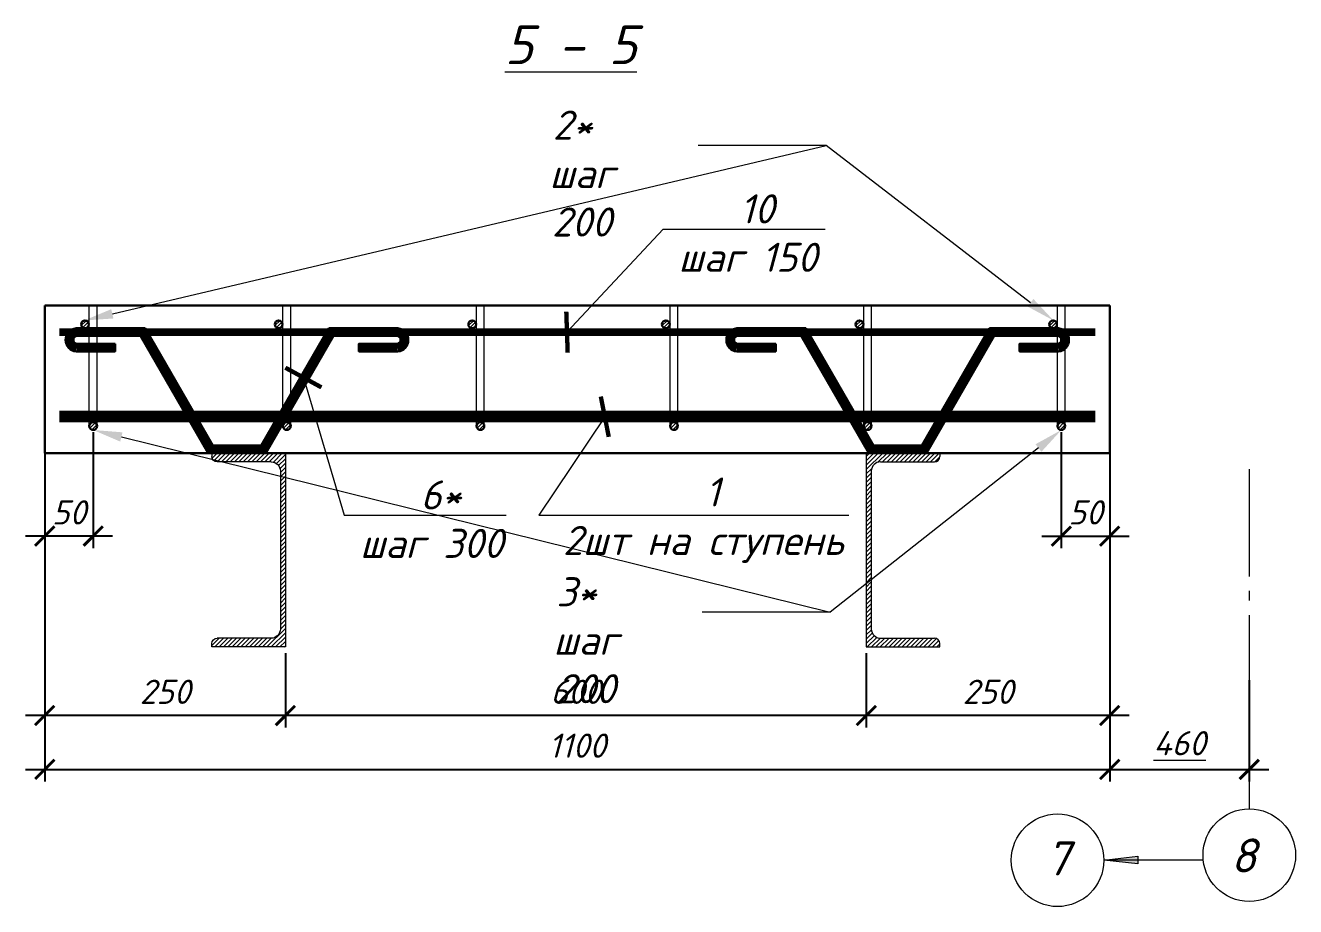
# Model space of a CAD drawing. Header units: millimetres. Extents: x -79646 to 95064, y -231229 to -58107.
# Drawn here: x 24659 to 25970, y -203452 to -202543 of the extents above; entities that cross this region are included whole.
import ezdxf
from ezdxf import colors
from ezdxf.entities.mleader import LeaderData, LeaderLine
from ezdxf.enums import TextEntityAlignment as Align
from ezdxf.math import Vec2, Vec3

# ---------------------------------------------------------------- set-up
doc = ezdxf.new("R2010")
doc.units = ezdxf.units.MM
doc.header["$PDMODE"] = 3
doc.linetypes.add('GOST2.303 5', pattern=[24, 20, -1.5, 1, -1.5])
doc.layers.get('0').update_dxf_attribs({"lineweight": 5})
doc.layers.get('Defpoints').update_dxf_attribs({"lineweight": 0})
for name, color, linetype, lineweight in [('!!!Металл', 7, 'Continuous', 15), ('#Dimensions', 7, 'Continuous', 9), ('#Арматура', 152, 'Continuous', 30), ('#Бетон разрез', 22, 'Continuous', 30), ('#Выноски', 7, 'Continuous', 15), ('#Оси', 7, 'Continuous', 9), ('k_ Выноски', 40, 'Continuous', 13)]:
    doc.layers.add(name, color=color, linetype=linetype, lineweight=lineweight)
doc.layers.add('#Hatch', color=252, linetype='Continuous', lineweight=5, true_color=0x696969)
doc.layers.add('#Арматура вид_2', color=7, linetype='Continuous', lineweight=35, true_color=0x616161)
doc.styles.add('ESKDW', font='eskdw.shx', dxfattribs={"oblique": 15})
doc.styles.add('STEP PR', font='isocpeui.ttf')
doc.dimstyles.new('SPDS', dxfattribs={"dimscale": 50, "dimtxt": 2.5, "dimasz": 2, "dimexe": 1.25, "dimexo": 0.625, "dimtad": 1, "dimdec": 0, "dimrnd": 0.001, "dimtxsty": 'ESKDW', "dimblk": 'ARCHTICK', "dimcen": 2.5, "dimdle": 2, "dimclrd": 256, "dimclre": 256, "dimclrt": 7, "dimadec": 0, "dimazin": 2, "dimtfac": 0.75, "dimtdec": 0, "dimtmove": 1, "dimatfit": 3, "dimfxl": 1, "dimtolj": 1, "dimarcsym": 1})
pattern_1 = [(45, (200, 0), (-1.79605, 1.79605), [])]
pattern_2 = [(45, (400, 0), (-1.79605, 1.79605), [])]
pattern_3 = [(45, (600, 0), (-1.79605, 1.79605), [])]
pattern_4 = [(45, (800, 0), (-1.79605, 1.79605), [])]
pattern_5 = [(45, (1000, 0), (-1.79605, 1.79605), [])]

# ---------------------------------------------------------------- blocks, each defined once
blk = doc.blocks.new('*U901')
at = {"layer": '#Арматура', "lineweight": 0}
h = blk.add_hatch(dxfattribs=at)
h.set_pattern_fill('ANSI31', scale=0.8)
edge = h.paths.add_edge_path()
edge.add_arc((0, 4), 4, 0, 360)
h = blk.add_hatch(dxfattribs=at)
h.set_pattern_fill('ANSI31', scale=0.8)
h.set_pattern_definition(pattern_1)
edge = h.paths.add_edge_path()
edge.add_arc((200, 4), 4, 0, 360)
h = blk.add_hatch(dxfattribs=at)
h.set_pattern_fill('ANSI31', scale=0.8)
h.set_pattern_definition(pattern_2)
edge = h.paths.add_edge_path()
edge.add_arc((400, 4), 4, 0, 360)
h = blk.add_hatch(dxfattribs=at)
h.set_pattern_fill('ANSI31', scale=0.8)
h.set_pattern_definition(pattern_3)
edge = h.paths.add_edge_path()
edge.add_arc((600, 4), 4, 0, 360)
h = blk.add_hatch(dxfattribs=at)
h.set_pattern_fill('ANSI31', scale=0.8)
h.set_pattern_definition(pattern_4)
edge = h.paths.add_edge_path()
edge.add_arc((800, 4), 4, 0, 360)
h = blk.add_hatch(dxfattribs=at)
h.set_pattern_fill('ANSI31', scale=0.8)
h.set_pattern_definition(pattern_5)
edge = h.paths.add_edge_path()
edge.add_arc((1000, 4), 4, 0, 360)
for centre in [(0, 4), (200, 4), (400, 4), (600, 4), (800, 4), (1000, 4)]:
    blk.add_circle(centre, 4)
blk = doc.blocks.new('*U104')
at = {"color": 0, "linetype": 'ByBlock', "lineweight": -2}
for p, q in [((0, 200), (0, 0)), ((0, 200), (76, 200)), ((76, 200), (76, 196.5)), ((14.7, 191), (70.5, 191)), ((5.2, 181.5), (5.2, 18.5)), ((0, 0), (76, 0)), ((14.7, 9), (70.5, 9)), ((76, 0), (76, 3.5))]:
    blk.add_line(p, q, dxfattribs=at)
for centre, radius, start, end in [((14.7, 181.5), 9.5, 90, 180), ((70.5, 196.5), 5.5, 270, 0), ((14.7, 18.5), 9.5, 180, 270), ((70.5, 3.5), 5.5, 0, 90)]:
    blk.add_arc(centre, radius, start, end, dxfattribs=at)
blk = doc.blocks.new('*U900')
at = {"layer": '#Арматура', "lineweight": 0}
h = blk.add_hatch(dxfattribs=at)
h.set_pattern_fill('ANSI31', scale=0.8)
edge = h.paths.add_edge_path()
edge.add_arc((0, 4), 4, 0, 360)
h = blk.add_hatch(dxfattribs=at)
h.set_pattern_fill('ANSI31', scale=0.8)
h.set_pattern_definition(pattern_1)
edge = h.paths.add_edge_path()
edge.add_arc((200, 4), 4, 0, 360)
h = blk.add_hatch(dxfattribs=at)
h.set_pattern_fill('ANSI31', scale=0.8)
h.set_pattern_definition(pattern_2)
edge = h.paths.add_edge_path()
edge.add_arc((400, 4), 4, 0, 360)
h = blk.add_hatch(dxfattribs=at)
h.set_pattern_fill('ANSI31', scale=0.8)
h.set_pattern_definition(pattern_3)
edge = h.paths.add_edge_path()
edge.add_arc((600, 4), 4, 0, 360)
h = blk.add_hatch(dxfattribs=at)
h.set_pattern_fill('ANSI31', scale=0.8)
h.set_pattern_definition(pattern_4)
edge = h.paths.add_edge_path()
edge.add_arc((800, 4), 4, 0, 360)
h = blk.add_hatch(dxfattribs=at)
h.set_pattern_fill('ANSI31', scale=0.8)
h.set_pattern_definition(pattern_5)
edge = h.paths.add_edge_path()
edge.add_arc((1000, 4), 4, 0, 360)
for centre in [(0, 4), (200, 4), (400, 4), (600, 4), (800, 4), (1000, 4)]:
    blk.add_circle(centre, 4)
blk = doc.blocks.new('_ArchTick')
at = {"color": 0, "linetype": 'ByBlock', "const_width": 0.15}
blk.add_lwpolyline([(-0.5, -0.5), (0.5, 0.5)], dxfattribs=at)
blk = doc.blocks.new('*D1034')
at = {"layer": '#Dimensions', "lineweight": -2, "transparency": 16777216}
for p, q in [((25778.5, -202990.7), (25778.5, -203323.3)), ((25922.7, -203218.7), (25922.7, -203323.3)), ((25758.5, -203310.8), (25942.7, -203310.8))]:
    blk.add_line(p, q, dxfattribs=at)
at = {"layer": 'Defpoints', "color": 0, "lineweight": 0, "transparency": 16777216}
for p in [(25778.5, -202984.4), (25922.7, -203212.4), (25922.7, -203310.8)]:
    blk.add_point(p, dxfattribs=at)
at = {"layer": '#Dimensions', "lineweight": -2, "transparency": 16777216, "xscale": 20, "yscale": 20, "zscale": 20, "rotation": 180}
blk.add_blockref('_ArchTick', (25778.5, -203310.8), dxfattribs=at)
at = {"layer": '#Dimensions', "lineweight": -2, "transparency": 16777216, "xscale": 20, "yscale": 20, "zscale": 20}
blk.add_blockref('_ArchTick', (25922.7, -203310.8), dxfattribs=at)
at = {"layer": '#Dimensions', "transparency": 16777216, "insert": (25850.6, -203283.8), "char_height": 25, "attachment_point": 5, "style": 'STEP PR'}
blk.add_mtext('\\A1;\\L460\\P', dxfattribs=at)
blk = doc.blocks.new('*D1035')
at = {"layer": '#Dimensions', "lineweight": -2, "transparency": 16777216}
for p, q in [((25778.5, -202990.7), (25778.5, -203267.7)), ((25527.1, -203190.7), (25527.1, -203267.7)), ((25798.5, -203255.2), (25507.1, -203255.2))]:
    blk.add_line(p, q, dxfattribs=at)
at = {"layer": 'Defpoints', "color": 0, "lineweight": 0, "transparency": 16777216}
for p in [(25778.5, -202984.4), (25527.1, -203184.4), (25527.1, -203255.2)]:
    blk.add_point(p, dxfattribs=at)
at = {"layer": '#Dimensions', "lineweight": -2, "transparency": 16777216, "xscale": 20, "yscale": 20, "zscale": 20, "rotation": 180}
blk.add_blockref('_ArchTick', (25527.1, -203255.2), dxfattribs=at)
at = {"layer": '#Dimensions', "lineweight": -2, "transparency": 16777216, "xscale": 20, "yscale": 20, "zscale": 20}
blk.add_blockref('_ArchTick', (25778.5, -203255.2), dxfattribs=at)
at = {"layer": '#Dimensions', "transparency": 16777216, "insert": (25652.8, -203230.7), "char_height": 25, "attachment_point": 5, "style": 'STEP PR'}
blk.add_mtext('\\A1;250', dxfattribs=at)
blk = doc.blocks.new('*D1036')
at = {"layer": '#Dimensions', "lineweight": -2, "transparency": 16777216}
for p, q in [((24927.1, -203190.7), (24927.1, -203267.7)), ((25527.1, -203190.7), (25527.1, -203267.7)), ((25547.1, -203255.2), (24907.1, -203255.2))]:
    blk.add_line(p, q, dxfattribs=at)
at = {"layer": 'Defpoints', "color": 0, "lineweight": 0, "transparency": 16777216}
for p in [(24927.1, -203184.4), (25527.1, -203184.4), (24927.1, -203255.2)]:
    blk.add_point(p, dxfattribs=at)
at = {"layer": '#Dimensions', "lineweight": -2, "transparency": 16777216, "xscale": 20, "yscale": 20, "zscale": 20, "rotation": 180}
blk.add_blockref('_ArchTick', (24927.1, -203255.2), dxfattribs=at)
at = {"layer": '#Dimensions', "lineweight": -2, "transparency": 16777216, "xscale": 20, "yscale": 20, "zscale": 20}
blk.add_blockref('_ArchTick', (25527.1, -203255.2), dxfattribs=at)
at = {"layer": '#Dimensions', "transparency": 16777216, "insert": (25227.1, -203230.7), "char_height": 25, "attachment_point": 5, "style": 'STEP PR'}
blk.add_mtext('\\A1;600', dxfattribs=at)
blk = doc.blocks.new('*D1037')
at = {"layer": '#Dimensions', "lineweight": -2, "transparency": 16777216}
for p, q in [((24678.5, -202990.7), (24678.5, -203267.7)), ((24927.1, -203190.7), (24927.1, -203267.7)), ((24947.1, -203255.2), (24658.5, -203255.2))]:
    blk.add_line(p, q, dxfattribs=at)
at = {"layer": 'Defpoints', "color": 0, "lineweight": 0, "transparency": 16777216}
for p in [(24678.5, -202984.4), (24927.1, -203184.4), (24678.5, -203255.2)]:
    blk.add_point(p, dxfattribs=at)
at = {"layer": '#Dimensions', "lineweight": -2, "transparency": 16777216, "xscale": 20, "yscale": 20, "zscale": 20, "rotation": 180}
blk.add_blockref('_ArchTick', (24678.5, -203255.2), dxfattribs=at)
at = {"layer": '#Dimensions', "lineweight": -2, "transparency": 16777216, "xscale": 20, "yscale": 20, "zscale": 20}
blk.add_blockref('_ArchTick', (24927.1, -203255.2), dxfattribs=at)
at = {"layer": '#Dimensions', "transparency": 16777216, "insert": (24802.8, -203230.7), "char_height": 25, "attachment_point": 5, "style": 'STEP PR'}
blk.add_mtext('\\A1;250', dxfattribs=at)
blk = doc.blocks.new('*D1005')
at = {"layer": '#Dimensions', "lineweight": -2, "transparency": 16777216}
for p, q in [((24678.5, -202962.7), (24678.5, -203082.5)), ((24728.5, -202962.7), (24728.5, -203082.5)), ((24748.5, -203070), (24658.5, -203070))]:
    blk.add_line(p, q, dxfattribs=at)
at = {"layer": 'Defpoints', "color": 0, "lineweight": 0, "transparency": 16777216}
for p in [(24678.5, -202956.5), (24728.5, -202956.5), (24678.5, -203070)]:
    blk.add_point(p, dxfattribs=at)
at = {"layer": '#Dimensions', "lineweight": -2, "transparency": 16777216, "xscale": 20, "yscale": 20, "zscale": 20, "rotation": 180}
blk.add_blockref('_ArchTick', (24678.5, -203070), dxfattribs=at)
at = {"layer": '#Dimensions', "lineweight": -2, "transparency": 16777216, "xscale": 20, "yscale": 20, "zscale": 20}
blk.add_blockref('_ArchTick', (24728.5, -203070), dxfattribs=at)
at = {"layer": '#Dimensions', "transparency": 16777216, "insert": (24703.5, -203045.5), "char_height": 25, "attachment_point": 5, "style": 'STEP PR'}
blk.add_mtext('\\A1;50', dxfattribs=at)
blk = doc.blocks.new('*D1006')
at = {"layer": '#Dimensions', "lineweight": -2, "transparency": 16777216}
for p, q in [((25728.5, -202962.7), (25728.5, -203082.5)), ((25778.5, -202962.7), (25778.5, -203082.5)), ((25708.5, -203070), (25798.5, -203070))]:
    blk.add_line(p, q, dxfattribs=at)
at = {"layer": 'Defpoints', "color": 0, "lineweight": 0, "transparency": 16777216}
for p in [(25728.5, -202956.5), (25778.5, -202956.5), (25778.5, -203070)]:
    blk.add_point(p, dxfattribs=at)
at = {"layer": '#Dimensions', "lineweight": -2, "transparency": 16777216, "xscale": 20, "yscale": 20, "zscale": 20, "rotation": 180}
blk.add_blockref('_ArchTick', (25728.5, -203070), dxfattribs=at)
at = {"layer": '#Dimensions', "lineweight": -2, "transparency": 16777216, "xscale": 20, "yscale": 20, "zscale": 20}
blk.add_blockref('_ArchTick', (25778.5, -203070), dxfattribs=at)
at = {"layer": '#Dimensions', "transparency": 16777216, "insert": (25753.5, -203045.5), "char_height": 25, "attachment_point": 5, "style": 'STEP PR'}
blk.add_mtext('\\A1;50', dxfattribs=at)
blk = doc.blocks.new('*D985')
at = {"layer": '#Dimensions', "lineweight": -2, "transparency": 16777216}
for p, q in [((24678.5, -202990.7), (24678.5, -203323.3)), ((25778.5, -202990.7), (25778.5, -203323.3)), ((24658.5, -203310.8), (25798.5, -203310.8))]:
    blk.add_line(p, q, dxfattribs=at)
at = {"layer": 'Defpoints', "color": 0, "lineweight": 0, "transparency": 16777216}
for p in [(24678.5, -202984.4), (25778.5, -202984.4), (25778.5, -203310.8)]:
    blk.add_point(p, dxfattribs=at)
at = {"layer": '#Dimensions', "lineweight": -2, "transparency": 16777216, "xscale": 20, "yscale": 20, "zscale": 20, "rotation": 180}
blk.add_blockref('_ArchTick', (24678.5, -203310.8), dxfattribs=at)
at = {"layer": '#Dimensions', "lineweight": -2, "transparency": 16777216, "xscale": 20, "yscale": 20, "zscale": 20}
blk.add_blockref('_ArchTick', (25778.5, -203310.8), dxfattribs=at)
at = {"layer": '#Dimensions', "transparency": 16777216, "insert": (25228.5, -203286.3), "char_height": 25, "attachment_point": 5, "style": 'STEP PR'}
blk.add_mtext('\\A1;1100', dxfattribs=at)

msp = doc.modelspace()

# ---------------------------------------------------------------- hatches: boundary and pattern name
at = {"layer": '#Hatch'}
h = msp.add_hatch(dxfattribs=at)
h.set_pattern_fill('ANSI31', color=256, style=0)
h.set_pattern_definition([(45, (-28069.7042, -4562.2525), (-2.24506403, 2.24506403), [])])
h.paths.add_polyline_path([(24927.07139, -202984.40113), (24851.07139, -202984.40113), (24851.07139, -202987.90113, 0.4142135624), (24856.57139, -202993.40113), (24912.37139, -202993.40113, -0.4142135624), (24921.87139, -203002.90113), (24921.87139, -203165.90113, -0.4142135624), (24912.37139, -203175.40113), (24856.57139, -203175.40113, 0.4142135624), (24851.07139, -203180.90113), (24851.07139, -203184.40113), (24927.07139, -203184.40113)])
h = msp.add_hatch(dxfattribs=at)
h.set_pattern_fill('ANSI31', color=256, style=0)
h.set_pattern_definition([(45, (-27714.5186, -4562.2525), (-2.24506403, 2.24506403), [])])
h.paths.add_polyline_path([(25527.07139, -202984.40113), (25603.07139, -202984.40113), (25603.07139, -202987.90113, -0.4142135624), (25597.57139, -202993.40113), (25541.77139, -202993.40113, 0.4142135624), (25532.27139, -203002.90113), (25532.27139, -203165.90113, 0.4142135624), (25541.77139, -203175.40113), (25597.57139, -203175.40113, -0.4142135624), (25603.07139, -203180.90113), (25603.07139, -203184.40113), (25527.07139, -203184.40113)])
at = {"layer": 'k_ Выноски', "lineweight": 0, "ltscale": 10}
h = msp.add_hatch(color=7, dxfattribs=at)
h.dxf.hatch_style = 1
h.paths.add_polyline_path([(25807.53846, -203400.45412), (25772.62109, -203404.70233), (25807.53846, -203404.68855)])
h.paths.add_polyline_path([(25807.53846, -203404.68855), (25772.62109, -203404.70233), (25807.53846, -203408.33157)])

# ---------------------------------------------------------------- linework, layer by layer
at = {"layer": '#Арматура', "lineweight": 0, "ltscale": 50}
for points in [[(24724.5105, -202956.45028), (24724.5105, -202832.04266)], [(24732.5105, -202956.45028), (24732.5105, -202832.04266)], [(24924.5105, -202956.45028), (24924.5105, -202832.04266)], [(24932.5105, -202956.45028), (24932.5105, -202832.04266)], [(25124.5105, -202956.45028), (25124.5105, -202832.04266)], [(25132.5105, -202956.45028), (25132.5105, -202832.04266)], [(25324.5105, -202956.45028), (25324.5105, -202832.04266)], [(25332.5105, -202956.45028), (25332.5105, -202832.04266)], [(25524.5105, -202956.45028), (25524.5105, -202832.04266)], [(25532.5105, -202956.45028), (25532.5105, -202832.04266)], [(25724.5105, -202956.45028), (25724.5105, -202832.04266)], [(25732.5105, -202956.45028), (25732.5105, -202832.04266)]]:
    msp.add_lwpolyline(points, dxfattribs=at)
at = {"layer": '#Арматура'}
for points, const_width in [([(24693.5105, -202859.40113), (25763.5105, -202859.40113)], 8), ([(24693.5105, -202946.45028), (25763.5105, -202946.45028)], 12)]:
    msp.add_lwpolyline(points, dxfattribs=dict(at, const_width=const_width))
for points in [[(24751.09245, -202871.40113), (24751.09245, -202879.40113), (24710.85263, -202879.40113, -0.896681192), (24710.85263, -202855.40113), (24782.16388, -202855.40113), (24852.02326, -202976.40113), (24880.55916, -202976.40113), (24902.09506, -202976.40113), (24971.95444, -202855.40113), (25043.2657, -202855.40113, -0.896681192), (25043.2657, -202879.40113), (25003.02587, -202879.40113), (25003.02587, -202871.40113), (25042.71374, -202871.40113, 0.8280331105), (25042.71374, -202863.40113), (24976.57324, -202863.40113), (24906.71386, -202984.40113), (24880.55916, -202984.40113), (24847.40446, -202984.40113), (24777.54508, -202863.40113), (24711.40458, -202863.40113, 0.8280331105), (24711.40458, -202871.40113)], [(25433.50795, -202871.40113), (25433.50795, -202879.40113), (25393.26812, -202879.40113, -0.896681192), (25393.26812, -202855.40113), (25464.57938, -202855.40113), (25534.43876, -202976.40113), (25555.97466, -202976.40113), (25584.51056, -202976.40113), (25654.36994, -202855.40113), (25725.68119, -202855.40113, -0.896681192), (25725.68119, -202879.40113), (25685.44137, -202879.40113), (25685.44137, -202871.40113), (25725.12924, -202871.40113, 0.8280331105), (25725.12924, -202863.40113), (25658.98874, -202863.40113), (25589.12936, -202984.40113), (25555.97466, -202984.40113), (25529.81996, -202984.40113), (25459.96058, -202863.40113), (25393.82008, -202863.40113, 0.8280331105), (25393.82008, -202871.40113)]]:
    msp.add_lwpolyline(points, format="xyb", close=True, dxfattribs=at)
at = {"layer": '#Арматура вид_2', "const_width": 8}
for points in [[(24880.55916, -202980.40113), (24849.71386, -202980.40113), (24779.85448, -202859.40113), (24711.09245, -202859.40113, 0.875), (24711.09245, -202875.40113), (24751.09245, -202875.40113)], [(24880.55916, -202980.40113), (24904.40446, -202980.40113), (24974.26384, -202859.40113), (25043.02587, -202859.40113, -0.875), (25043.02587, -202875.40113), (25003.02587, -202875.40113)], [(25555.97466, -202980.40113), (25532.12936, -202980.40113), (25462.26998, -202859.40113), (25393.50795, -202859.40113, 0.875), (25393.50795, -202875.40113), (25433.50795, -202875.40113)], [(25555.97466, -202980.40113), (25586.81996, -202980.40113), (25656.67934, -202859.40113), (25725.44137, -202859.40113, -0.875), (25725.44137, -202875.40113), (25685.44137, -202875.40113)]]:
    msp.add_lwpolyline(points, format="xyb", dxfattribs=at)
at = {"layer": '#Бетон разрез'}
for points in [[(24678.5105, -202832.04266), (25778.5105, -202832.04266)], [(24678.5105, -202832.04266), (24678.5105, -202984.40113)], [(25778.5105, -202832.04266), (25778.5105, -202984.40113)], [(24678.5105, -202984.40113), (25778.5105, -202984.40113)]]:
    msp.add_lwpolyline(points, dxfattribs=at)
at = {"layer": '#Оси', "linetype": 'GOST2.303 5', "ltscale": 10}
msp.add_lwpolyline([(25922.74733, -203351.53055), (25922.71385, -203000.89793)], dxfattribs=at)
at = {"layer": 'k_ Выноски', "color": 7, "lineweight": 0, "ltscale": 200}
msp.add_lwpolyline([(25875.1601, -203404.62122), (25772.46777, -203404.67482), (25807.38514, -203400.42661), (25807.38514, -203404.66104), (25807.38514, -203408.30406), (25772.46777, -203404.67482)], dxfattribs=at)
at = {"layer": 'k_ Выноски', "color": 7, "lineweight": 0, "ltscale": 10}
for centre in [(25724.65528, -203404.64415), (25922.68037, -203399.34301)]:
    msp.add_circle(centre, 47.8125, dxfattribs=at)

# ---------------------------------------------------------------- block references
at = {"layer": '!!!Металл', "xscale": -1}
msp.add_blockref('*U104', (24927.07139, -203184.40113), dxfattribs=at)
at = {"layer": '!!!Металл'}
msp.add_blockref('*U104', (25527.07139, -203184.40113), dxfattribs=at)
at = {"layer": '#Арматура', "rotation": 180}
for name, p in [('*U901', (25720.02515, -202847.40113)), ('*U900', (25728.5105, -202952.45028))]:
    msp.add_blockref(name, p, dxfattribs=at)

# ---------------------------------------------------------------- texts
at = {"layer": '#Dimensions', "style": 'STEP PR'}
msp.add_text('%%U5 - 5', height=40, dxfattribs=at).set_placement((25221.93015, -202582.77782), align=Align.CENTER)
at = {"layer": 'k_ Выноски', "color": 7, "lineweight": 0, "ltscale": 10, "char_height": 35, "width": 64.2235524, "style": 'STEP PR'}
for s, insert, attachment_point in [('8', (25903.54266, -203382.19104), 1), ('7', (25737.12417, -203385.26298), 3)]:
    msp.add_mtext(s, dxfattribs=dict(at, insert=insert, attachment_point=attachment_point))

# ---------------------------------------------------------------- dimensions: what is measured, and where the dimension line sits
at = {"layer": '#Dimensions'}
for base, p1, p2, picture, middle in [((24678.5105, -203070.0178), (24728.5105, -202956.45028), (24678.5105, -202956.45028), '*D1005', (24703.5105, -203070.0178)), ((25778.5105, -203070.0178), (25728.5105, -202956.45028), (25778.5105, -202956.45028), '*D1006', (25753.5105, -203070.0178))]:
    dim = msp.add_linear_dim(base=base, p1=p1, p2=p2, dimstyle='SPDS', override={"dimscale": 10, "dimgap": 1.2, "dimrnd": 5, "dimtxsty": 'STEP PR', "dimblk1": 'ArchTick', "dimblk2": 'ArchTick', "dimsah": 1, "dimclrt": 256}, dxfattribs=at)
    dim.commit()
    dim.dimension.update_dxf_attribs({"geometry": picture, "text_midpoint": middle, "dimtype": 160})
for base, p1, p2, picture, middle in [((24678.5105, -203255.21682), (24927.07139, -203184.40113), (24678.5105, -202984.40113), '*D1037', (24802.79094, -203230.71682)), ((25778.5105, -203310.78733), (24678.5105, -202984.40113), (25778.5105, -202984.40113), '*D985', (25228.5105, -203286.28733)), ((25527.07139, -203255.21682), (25778.5105, -202984.40113), (25527.07139, -203184.40113), '*D1035', (25652.79094, -203230.71682)), ((24927.07139, -203255.21682), (25527.07139, -203184.40113), (24927.07139, -203184.40113), '*D1036', (25227.07139, -203230.71682))]:
    dim = msp.add_linear_dim(base=base, p1=p1, p2=p2, dimstyle='SPDS', override={"dimscale": 10, "dimgap": 1.2, "dimrnd": 5, "dimtxsty": 'STEP PR', "dimblk1": 'ArchTick', "dimblk2": 'ArchTick', "dimsah": 1, "dimclrt": 256}, dxfattribs=at)
    dim.commit()
    dim.dimension.update_dxf_attribs({"geometry": picture, "text_midpoint": middle})
dim = msp.add_linear_dim(base=(25922.73549, -203310.78733), p1=(25778.5105, -202984.40113), p2=(25922.73549, -203212.41836), text='%%U460\\P', dimstyle='SPDS', override={"dimscale": 10, "dimgap": 1.2, "dimrnd": 5, "dimtxsty": 'STEP PR', "dimblk1": 'ArchTick', "dimblk2": 'ArchTick', "dimsah": 1, "dimclrt": 256}, dxfattribs=at)
dim.commit()
dim.dimension.update_dxf_attribs({"geometry": '*D1034', "text_midpoint": (25850.623, -203283.78733)})

# ---------------------------------------------------------------- leaders
at = {"layer": '#Выноски'}
ml = msp.add_multileader_mtext('Standard', dxfattribs=at)
ml.set_content('\\A1;             2*^I^I\\Pшаг 200                ', color=256, style='STEP PR')
ml.set_leader_properties(color=256, linetype='ByLayer', lineweight=-1)
ml.build(insert=Vec2(0, 0))
ml.multileader.update_dxf_attribs({"text_left_attachment_type": 6, "text_right_attachment_type": 6, "dogleg_length": 0, "arrow_head_size": 30, "scale": 0.1})
ctx = ml.context
ctx.base_point, ctx.scale, ctx.char_height, ctx.arrow_head_size, ctx.landing_gap_size, ctx.plane_origin = Vec3(24980.6989, -202666.6896), 0.1, 30, 30, 12.5, Vec3(26790.7984, -204290.27248)
ctx.left_attachment, ctx.right_attachment, ctx.text_align_type = 6, 6, 1
notes = []
notes.append((ctx, [(1, (1, 1, 0), (25485.6989, -202666.6896), (-1, 0), 0, [(1, [(24719.11135, -202847.40113)], 0, []), (2, [(25720.47167, -202847.40113)], 0, [])])]))
ctx.mtext.insert, ctx.mtext.rotation, ctx.mtext.width, ctx.mtext.alignment, ctx.mtext.flow_direction = Vec3(25233.1989, -202630.6896), 6.2831853072, 1184.4153198, 2, 5
ml = msp.add_multileader_mtext('Standard', dxfattribs=at)
ml.set_content('\\A1; 10\\Pшаг 150', color=256, style='STEP PR')
ml.set_leader_properties(color=256, linetype='ByLayer', lineweight=-1)
ml.set_arrow_properties(name='ARCHTICK')
ml.build(insert=Vec2(0, 0))
ml.multileader.update_dxf_attribs({"text_left_attachment_type": 6, "text_right_attachment_type": 6, "dogleg_length": 0, "arrow_head_size": 30, "scale": 0.1})
ctx = ml.context
ctx.base_point, ctx.scale, ctx.char_height, ctx.arrow_head_size, ctx.landing_gap_size, ctx.plane_origin = Vec3(25317.27884, -202753.157), 0.1, 30, 30, 12.5, Vec3(25702.51427, -203727.49739)
ctx.left_attachment, ctx.right_attachment, ctx.text_align_type = 6, 6, 1
notes.append((ctx, [(0, (1, 1, 0), (25317.27884, -202753.157), (1, 0), 0, [(1, [(25217.90259, -202859.40113)], 0, [])])]))
ctx.mtext.insert, ctx.mtext.rotation, ctx.mtext.alignment, ctx.mtext.flow_direction = Vec3(25404.63111, -202717.157), 6.2831853072, 2, 5
ml = msp.add_multileader_mtext('Standard', dxfattribs=at)
ml.set_content('\\A1; 6*\\Pшаг 300', color=256, style='STEP PR')
ml.set_leader_properties(color=256, linetype='ByLayer', lineweight=-1)
ml.set_arrow_properties(name='ARCHTICK')
ml.build(insert=Vec2(0, 0))
ml.multileader.update_dxf_attribs({"text_left_attachment_type": 6, "text_right_attachment_type": 6, "dogleg_length": 0, "arrow_head_size": 30, "scale": 0.1})
ctx = ml.context
ctx.base_point, ctx.scale, ctx.char_height, ctx.arrow_head_size, ctx.landing_gap_size, ctx.plane_origin = Vec3(24987.62291, -203048.52254), 0.1, 30, 30, 12.5, Vec3(25803.83369, -203735.14723)
ctx.left_attachment, ctx.right_attachment, ctx.text_align_type = 6, 6, 1
notes.append((ctx, [(0, (1, 1, 0), (24987.62291, -203048.52254), (1, 0), 0, [(1, [(24945.66067, -202906.28718)], 0, [])])]))
ctx.mtext.insert, ctx.mtext.rotation, ctx.mtext.alignment, ctx.mtext.flow_direction = Vec3(25078.08882, -203012.52254), 6.2831853072, 2, 5
ml = msp.add_multileader_mtext('Standard', dxfattribs=at)
ml.set_content('\\A1; 1\\P2шт на ступень', color=256, style='STEP PR')
ml.set_leader_properties(color=256, linetype='ByLayer', lineweight=-1)
ml.set_arrow_properties(name='ARCHTICK')
ml.build(insert=Vec2(0, 0))
ml.multileader.update_dxf_attribs({"text_left_attachment_type": 6, "text_right_attachment_type": 6, "dogleg_length": 0, "arrow_head_size": 30, "scale": 0.1})
ctx = ml.context
ctx.base_point, ctx.scale, ctx.char_height, ctx.arrow_head_size, ctx.landing_gap_size, ctx.plane_origin = Vec3(25188.8128, -203048.45816), 0.1, 30, 30, 12.5, Vec3(25569.21127, -203736.65286)
ctx.left_attachment, ctx.right_attachment, ctx.text_align_type = 6, 6, 1
notes.append((ctx, [(0, (1, 1, 0), (25188.8128, -203048.45816), (1, 0), 0, [(1, [(25256.95417, -202946.70961)], 0, [])])]))
ctx.mtext.insert, ctx.mtext.rotation, ctx.mtext.alignment, ctx.mtext.flow_direction = Vec3(25358.83553, -203009.45816), 6.2831853072, 2, 5
ml = msp.add_multileader_mtext('Standard', dxfattribs=at)
ml.set_content('\\A1;             3*^I^I\\Pшаг 200                ', color=256, style='STEP PR')
ml.set_leader_properties(color=256, linetype='ByLayer', lineweight=-1)
ml.build(insert=Vec2(0, 0))
ml.multileader.update_dxf_attribs({"text_left_attachment_type": 6, "text_right_attachment_type": 6, "dogleg_length": 0, "arrow_head_size": 30, "scale": 0.1})
ctx = ml.context
ctx.base_point, ctx.scale, ctx.char_height, ctx.arrow_head_size, ctx.landing_gap_size, ctx.plane_origin = Vec3(24984.71897, -203148.47904), 0.1, 30, 30, 12.5, Vec3(26784.4049, -204665.43579)
ctx.left_attachment, ctx.right_attachment, ctx.text_align_type = 6, 6, 1
notes.append((ctx, [(1, (1, 1, 0), (25489.71897, -203148.47904), (-1, 0), 0, [(1, [(24728.5105, -202960.45028)], 0, []), (2, [(25728.5105, -202960.45028)], 0, [])])]))
ctx.mtext.insert, ctx.mtext.rotation, ctx.mtext.width, ctx.mtext.alignment, ctx.mtext.flow_direction = Vec3(25237.21897, -203112.47904), 6.2831853072, 1184.4153198, 2, 5
for ctx, leaders in notes:
    for number, flags, end, landing, length, lines in leaders:
        leader = LeaderData()
        leader.index, (leader.has_last_leader_line, leader.has_dogleg_vector, leader.attachment_direction) = number, flags
        leader.last_leader_point, leader.dogleg_vector, leader.dogleg_length = Vec3(end), Vec3(landing), length
        for number, points, colour, breaks in lines:
            line = LeaderLine()
            line.index, line.vertices, line.color, line.breaks = number, Vec3.list(points), colors.encode_raw_color(colour), breaks
            leader.lines.append(line)
        ctx.leaders.append(leader)

doc.saveas('drawing.dxf')
